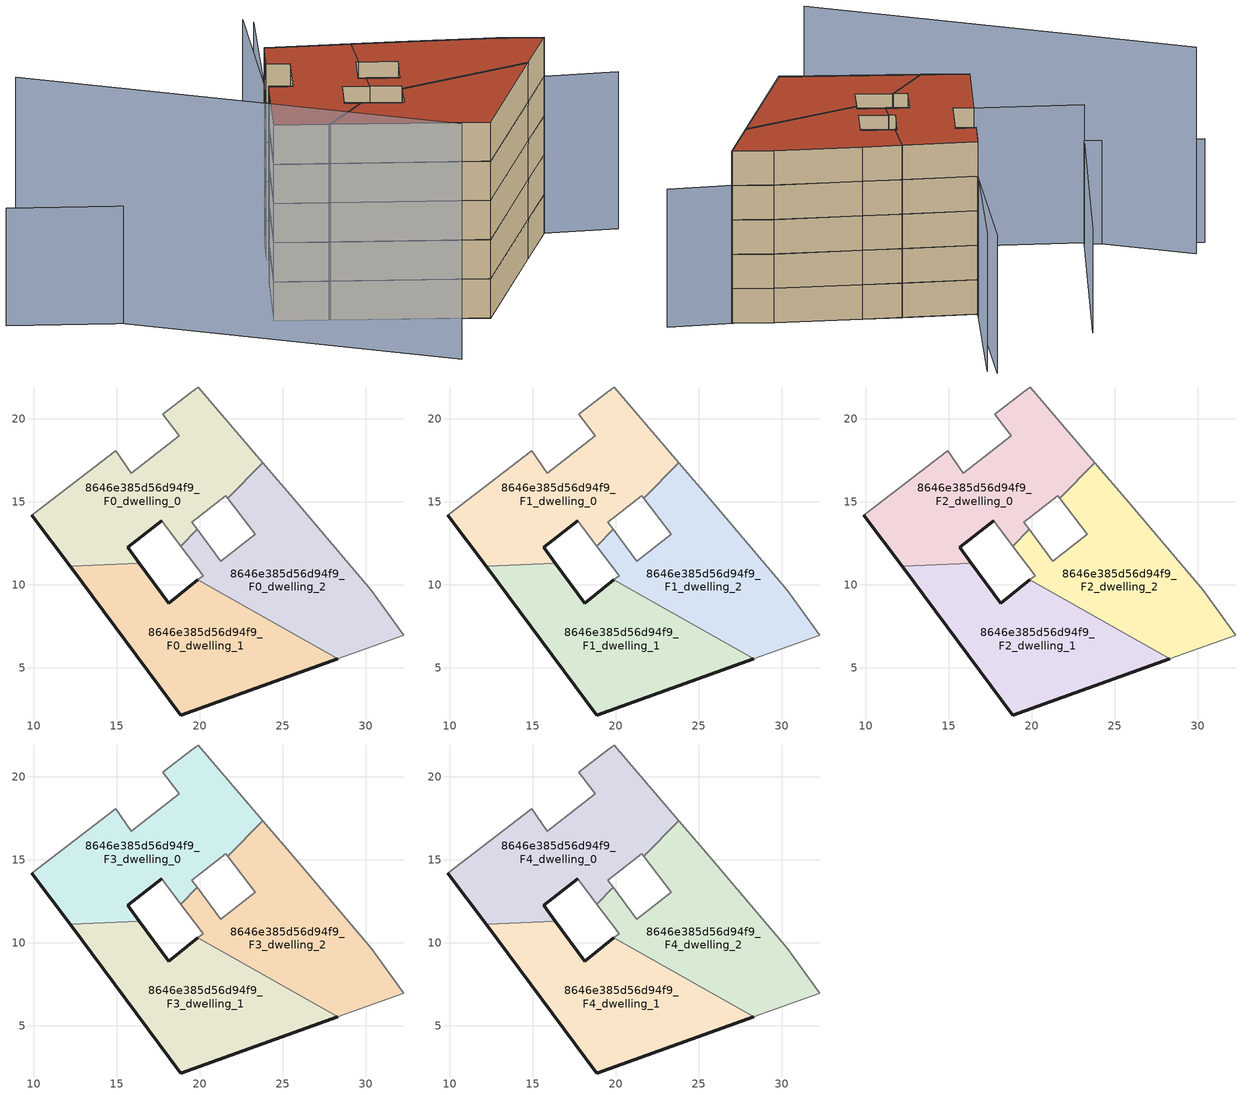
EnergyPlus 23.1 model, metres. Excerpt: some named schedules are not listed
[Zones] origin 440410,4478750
8646e385d56d94f9_F0_dwelling_0
 floor ground (EU_floor_Construction): 19.84,13.33 19.51,13.78 21.56,15.38 21.69,15.21 23.8,17.37 19.89,21.93 19.48,21.61 17.75,20.28 18.78,18.98 15.88,16.73 14.92,18.09 9.86,14.2 12.17,11.1 16.36,11.31 15.65,12.27 17.71,13.86 18.86,12.33 z0
 wall outside (EU_wall_Construction): 17.71,13.86 15.65,12.27 16.36,11.31 / 12.17,11.1 9.86,14.2 z0:3
 wall adiabatic (EU_wall_Construction): 21.69,15.21 21.56,15.38 19.51,13.78 19.84,13.33 / 18.86,12.33 17.71,13.86 / 9.86,14.2 14.92,18.09 15.88,16.73 18.78,18.98 17.75,20.28 19.48,21.61 19.89,21.93 23.8,17.37 z0:3
 wall to 8646e385d56d94f9_F0_dwelling_2 (EU_wall_Construction): 23.8,17.37 21.69,15.21 / 19.84,13.33 18.86,12.33 z0:3
 wall to 8646e385d56d94f9_F0_dwelling_1 (EU_wall_Construction): 16.36,11.31 12.17,11.1 z0:3
8646e385d56d94f9_F0_dwelling_1
 floor ground (EU_floor_Construction): 28.33,5.53 19.88,10.29 18.14,8.9 16.36,11.31 12.17,11.1 18.85,2.14 z0
 wall outside (EU_wall_Construction): 16.36,11.31 18.14,8.9 19.88,10.29 / 28.33,5.53 18.85,2.14 12.17,11.1 z0:3
 wall to 8646e385d56d94f9_F0_dwelling_2 (EU_wall_Construction): 19.88,10.29 28.33,5.53 z0:3
8646e385d56d94f9_F0_dwelling_2
 floor ground (EU_floor_Construction): 32.31,6.95 30.34,9.66 25.83,15.01 23.8,17.37 21.69,15.21 23.34,13.05 21.27,11.42 19.84,13.33 18.86,12.33 20.2,10.55 19.88,10.29 28.33,5.53 z0
 wall adiabatic (EU_wall_Construction): 19.88,10.29 20.2,10.55 18.86,12.33 / 19.84,13.33 21.27,11.42 23.34,13.05 21.69,15.21 / 23.8,17.37 25.83,15.01 30.34,9.66 32.31,6.95 28.33,5.53 z0:3
8646e385d56d94f9_F1_dwelling_0
 floor to 8646e385d56d94f9_F0_dwelling_0 (EU_floor_Construction): 19.84,13.33 19.51,13.78 21.56,15.38 21.69,15.21 23.8,17.37 19.89,21.93 19.48,21.61 17.75,20.28 18.78,18.98 15.88,16.73 14.92,18.09 9.86,14.2 12.17,11.1 16.36,11.31 15.65,12.27 17.71,13.86 18.86,12.33 z3
 wall outside (EU_wall_Construction): 17.71,13.86 15.65,12.27 16.36,11.31 / 12.17,11.1 9.86,14.2 z3:6
 wall adiabatic (EU_wall_Construction): 21.69,15.21 21.56,15.38 19.51,13.78 19.84,13.33 / 18.86,12.33 17.71,13.86 / 9.86,14.2 14.92,18.09 15.88,16.73 18.78,18.98 17.75,20.28 19.48,21.61 19.89,21.93 23.8,17.37 z3:6
 wall to 8646e385d56d94f9_F1_dwelling_2 (EU_wall_Construction): 23.8,17.37 21.69,15.21 / 19.84,13.33 18.86,12.33 z3:6
 wall to 8646e385d56d94f9_F1_dwelling_1 (EU_wall_Construction): 16.36,11.31 12.17,11.1 z3:6
8646e385d56d94f9_F1_dwelling_1
 floor to 8646e385d56d94f9_F0_dwelling_1 (EU_floor_Construction): 28.33,5.53 19.88,10.29 18.14,8.9 16.36,11.31 12.17,11.1 18.85,2.14 z3
 wall outside (EU_wall_Construction): 16.36,11.31 18.14,8.9 19.88,10.29 / 28.33,5.53 18.85,2.14 12.17,11.1 z3:6
 wall to 8646e385d56d94f9_F1_dwelling_2 (EU_wall_Construction): 19.88,10.29 28.33,5.53 z3:6
8646e385d56d94f9_F1_dwelling_2
 floor to 8646e385d56d94f9_F0_dwelling_2 (EU_floor_Construction): 32.31,6.95 30.34,9.66 25.83,15.01 23.8,17.37 21.69,15.21 23.34,13.05 21.27,11.42 19.84,13.33 18.86,12.33 20.2,10.55 19.88,10.29 28.33,5.53 z3
 wall adiabatic (EU_wall_Construction): 19.88,10.29 20.2,10.55 18.86,12.33 / 19.84,13.33 21.27,11.42 23.34,13.05 21.69,15.21 / 23.8,17.37 25.83,15.01 30.34,9.66 32.31,6.95 28.33,5.53 z3:6
8646e385d56d94f9_F2_dwelling_0
 floor to 8646e385d56d94f9_F1_dwelling_0 (EU_floor_Construction): 19.84,13.33 19.51,13.78 21.56,15.38 21.69,15.21 23.8,17.37 19.89,21.93 19.48,21.61 17.75,20.28 18.78,18.98 15.88,16.73 14.92,18.09 9.86,14.2 12.17,11.1 16.36,11.31 15.65,12.27 17.71,13.86 18.86,12.33 z6
 wall outside (EU_wall_Construction): 17.71,13.86 15.65,12.27 16.36,11.31 / 12.17,11.1 9.86,14.2 z6:9
 wall adiabatic (EU_wall_Construction): 21.69,15.21 21.56,15.38 19.51,13.78 19.84,13.33 / 18.86,12.33 17.71,13.86 / 9.86,14.2 14.92,18.09 15.88,16.73 18.78,18.98 17.75,20.28 19.48,21.61 19.89,21.93 23.8,17.37 z6:9
 wall to 8646e385d56d94f9_F2_dwelling_2 (EU_wall_Construction): 23.8,17.37 21.69,15.21 / 19.84,13.33 18.86,12.33 z6:9
 wall to 8646e385d56d94f9_F2_dwelling_1 (EU_wall_Construction): 16.36,11.31 12.17,11.1 z6:9
8646e385d56d94f9_F2_dwelling_1
 floor to 8646e385d56d94f9_F1_dwelling_1 (EU_floor_Construction): 28.33,5.53 19.88,10.29 18.14,8.9 16.36,11.31 12.17,11.1 18.85,2.14 z6
 wall outside (EU_wall_Construction): 16.36,11.31 18.14,8.9 19.88,10.29 / 28.33,5.53 18.85,2.14 12.17,11.1 z6:9
 wall to 8646e385d56d94f9_F2_dwelling_2 (EU_wall_Construction): 19.88,10.29 28.33,5.53 z6:9
8646e385d56d94f9_F2_dwelling_2
 floor to 8646e385d56d94f9_F1_dwelling_2 (EU_floor_Construction): 32.31,6.95 30.34,9.66 25.83,15.01 23.8,17.37 21.69,15.21 23.34,13.05 21.27,11.42 19.84,13.33 18.86,12.33 20.2,10.55 19.88,10.29 28.33,5.53 z6
 wall adiabatic (EU_wall_Construction): 19.88,10.29 20.2,10.55 18.86,12.33 / 19.84,13.33 21.27,11.42 23.34,13.05 21.69,15.21 / 23.8,17.37 25.83,15.01 30.34,9.66 32.31,6.95 28.33,5.53 z6:9
8646e385d56d94f9_F3_dwelling_0
 floor to 8646e385d56d94f9_F2_dwelling_0 (EU_floor_Construction): 19.84,13.33 19.51,13.78 21.56,15.38 21.69,15.21 23.8,17.37 19.89,21.93 19.48,21.61 17.75,20.28 18.78,18.98 15.88,16.73 14.92,18.09 9.86,14.2 12.17,11.1 16.36,11.31 15.65,12.27 17.71,13.86 18.86,12.33 z9
 wall outside (EU_wall_Construction): 17.71,13.86 15.65,12.27 16.36,11.31 / 12.17,11.1 9.86,14.2 z9:12
 wall adiabatic (EU_wall_Construction): 21.69,15.21 21.56,15.38 19.51,13.78 19.84,13.33 / 18.86,12.33 17.71,13.86 / 9.86,14.2 14.92,18.09 15.88,16.73 18.78,18.98 17.75,20.28 19.48,21.61 19.89,21.93 23.8,17.37 z9:12
 wall to 8646e385d56d94f9_F3_dwelling_2 (EU_wall_Construction): 23.8,17.37 21.69,15.21 / 19.84,13.33 18.86,12.33 z9:12
 wall to 8646e385d56d94f9_F3_dwelling_1 (EU_wall_Construction): 16.36,11.31 12.17,11.1 z9:12
8646e385d56d94f9_F3_dwelling_1
 floor to 8646e385d56d94f9_F2_dwelling_1 (EU_floor_Construction): 28.33,5.53 19.88,10.29 18.14,8.9 16.36,11.31 12.17,11.1 18.85,2.14 z9
 wall outside (EU_wall_Construction): 16.36,11.31 18.14,8.9 19.88,10.29 / 28.33,5.53 18.85,2.14 12.17,11.1 z9:12
 wall to 8646e385d56d94f9_F3_dwelling_2 (EU_wall_Construction): 19.88,10.29 28.33,5.53 z9:12
8646e385d56d94f9_F3_dwelling_2
 floor to 8646e385d56d94f9_F2_dwelling_2 (EU_floor_Construction): 32.31,6.95 30.34,9.66 25.83,15.01 23.8,17.37 21.69,15.21 23.34,13.05 21.27,11.42 19.84,13.33 18.86,12.33 20.2,10.55 19.88,10.29 28.33,5.53 z9
 wall adiabatic (EU_wall_Construction): 19.88,10.29 20.2,10.55 18.86,12.33 / 19.84,13.33 21.27,11.42 23.34,13.05 21.69,15.21 / 23.8,17.37 25.83,15.01 30.34,9.66 32.31,6.95 28.33,5.53 z9:12
8646e385d56d94f9_F4_dwelling_0
 floor to 8646e385d56d94f9_F3_dwelling_0 (EU_floor_Construction): 19.84,13.33 19.51,13.78 21.56,15.38 21.69,15.21 23.8,17.37 19.89,21.93 19.48,21.61 17.75,20.28 18.78,18.98 15.88,16.73 14.92,18.09 9.86,14.2 12.17,11.1 16.36,11.31 15.65,12.27 17.71,13.86 18.86,12.33 z12
 wall outside (EU_wall_Construction): 17.71,13.86 15.65,12.27 16.36,11.31 / 12.17,11.1 9.86,14.2 z12:15
 wall adiabatic (EU_wall_Construction): 21.69,15.21 21.56,15.38 19.51,13.78 19.84,13.33 / 18.86,12.33 17.71,13.86 / 9.86,14.2 14.92,18.09 15.88,16.73 18.78,18.98 17.75,20.28 19.48,21.61 19.89,21.93 23.8,17.37 z12:15
 wall to 8646e385d56d94f9_F4_dwelling_2 (EU_wall_Construction): 23.8,17.37 21.69,15.21 / 19.84,13.33 18.86,12.33 z12:15
 wall to 8646e385d56d94f9_F4_dwelling_1 (EU_wall_Construction): 16.36,11.31 12.17,11.1 z12:15
 roof outside (EU_roof_Construction): 19.89,21.93 23.8,17.37 21.69,15.21 21.56,15.38 19.51,13.78 19.84,13.33 18.86,12.33 17.71,13.86 15.65,12.27 16.36,11.31 12.17,11.1 9.86,14.2 14.92,18.09 15.88,16.73 18.78,18.98 17.75,20.28 19.48,21.61 z15
8646e385d56d94f9_F4_dwelling_1
 floor to 8646e385d56d94f9_F3_dwelling_1 (EU_floor_Construction): 28.33,5.53 19.88,10.29 18.14,8.9 16.36,11.31 12.17,11.1 18.85,2.14 z12
 wall outside (EU_wall_Construction): 16.36,11.31 18.14,8.9 19.88,10.29 / 28.33,5.53 18.85,2.14 12.17,11.1 z12:15
 wall to 8646e385d56d94f9_F4_dwelling_2 (EU_wall_Construction): 19.88,10.29 28.33,5.53 z12:15
 roof outside (EU_roof_Construction): 28.33,5.53 18.85,2.14 12.17,11.1 16.36,11.31 18.14,8.9 19.88,10.29 z15
8646e385d56d94f9_F4_dwelling_2
 floor to 8646e385d56d94f9_F3_dwelling_2 (EU_floor_Construction): 32.31,6.95 30.34,9.66 25.83,15.01 23.8,17.37 21.69,15.21 23.34,13.05 21.27,11.42 19.84,13.33 18.86,12.33 20.2,10.55 19.88,10.29 28.33,5.53 z12
 wall adiabatic (EU_wall_Construction): 19.88,10.29 20.2,10.55 18.86,12.33 / 19.84,13.33 21.27,11.42 23.34,13.05 21.69,15.21 / 23.8,17.37 25.83,15.01 30.34,9.66 32.31,6.95 28.33,5.53 z12:15
 roof outside (EU_roof_Construction): 25.83,15.01 30.34,9.66 32.31,6.95 28.33,5.53 19.88,10.29 20.2,10.55 18.86,12.33 19.84,13.33 21.27,11.42 23.34,13.05 21.69,15.21 23.8,17.37 z15
shading: 0.89,29.72 12.24,-0.02 z0:18; 35.81,3.16 19.14,21.19 / 19.14,21.19 27.98,29.36 / 28.12,28.52 10.01,14.01 / 10.01,14.01 4.21,21.26 z0:12; 17.54,31.33 4.46,21.45 / 4.46,21.45 -1.27,29.03 z0:9
[Building]
EU S2 Campaign: North Axis=0; Terrain=City; Solar Distribution=FullExterior
[Site:Location]
Madrid: Latitude=40.5; Longitude=-3.5; Time Zone=1; Elevation=609
[SizingPeriod:WeatherFileDays]
AnnualSizingPeriod: Begin Month=1; Begin Day of Month=1; End Month=12; End Day of Month=31; Day of Week for Start Day=Monday; Use Weather File Daylight Saving Period=No; Use Weather File Rain and Snow Indicators=No
[MATERIAL]
EU_InternalMass_Material: Roughness=MediumRough; Thickness=0.1; Conductivity=1; Density=1800; Specific Heat=900; Thermal Absorptance=0.9; Solar Absorptance=0.7; Visible Absorptance=0.7
[MATERIAL:NOMASS] Roughness=MediumRough; Thermal Absorptance=0.9; Solar Absorptance=0.7; Visible Absorptance=0.7
Name | Thermal Resistance
EU_wall_NoMass | 0.419739
EU_roof_NoMass | 0.352165
EU_floor_NoMass | 0.608284
[CONSTRUCTION]
EU_wall_Construction: EU_wall_NoMass
EU_roof_Construction: EU_roof_NoMass
EU_floor_Construction: EU_floor_NoMass
EU_InternalMass_Construction: EU_InternalMass_Material
[ZONE] Type=1; Multiplier=1; Ceiling Height=autocalculate; Floor Area=autocalculate; Part of Total Floor Area=Yes
Name | Volume
8646e385d56d94f9_F0_dwelling_0; 8646e385d56d94f9_F1_dwelling_0; 8646e385d56d94f9_F2_dwelling_0; 8646e385d56d94f9_F3_dwelling_0; 8646e385d56d94f9_F4_dwelling_0 | 203.49
8646e385d56d94f9_F0_dwelling_1; 8646e385d56d94f9_F1_dwelling_1; 8646e385d56d94f9_F2_dwelling_1; 8646e385d56d94f9_F3_dwelling_1; 8646e385d56d94f9_F4_dwelling_1 | 203.479
8646e385d56d94f9_F0_dwelling_2; 8646e385d56d94f9_F1_dwelling_2; 8646e385d56d94f9_F2_dwelling_2; 8646e385d56d94f9_F3_dwelling_2; 8646e385d56d94f9_F4_dwelling_2 | 203.505
[INTERNALMASS] Construction=EU_InternalMass_Construction
Name | Zone or ZoneList | Surface Area
8646e385d56d94f9_F0_dwelling_0_EU_InternalMass | 8646e385d56d94f9_F0_dwelling_0 | 67.8297
8646e385d56d94f9_F0_dwelling_1_EU_InternalMass | 8646e385d56d94f9_F0_dwelling_1 | 67.8264
8646e385d56d94f9_F0_dwelling_2_EU_InternalMass | 8646e385d56d94f9_F0_dwelling_2 | 67.8348
8646e385d56d94f9_F1_dwelling_0_EU_InternalMass | 8646e385d56d94f9_F1_dwelling_0 | 67.8297
8646e385d56d94f9_F1_dwelling_1_EU_InternalMass | 8646e385d56d94f9_F1_dwelling_1 | 67.8264
8646e385d56d94f9_F1_dwelling_2_EU_InternalMass | 8646e385d56d94f9_F1_dwelling_2 | 67.8348
8646e385d56d94f9_F2_dwelling_0_EU_InternalMass | 8646e385d56d94f9_F2_dwelling_0 | 67.8297
8646e385d56d94f9_F2_dwelling_1_EU_InternalMass | 8646e385d56d94f9_F2_dwelling_1 | 67.8264
8646e385d56d94f9_F2_dwelling_2_EU_InternalMass | 8646e385d56d94f9_F2_dwelling_2 | 67.8348
8646e385d56d94f9_F3_dwelling_0_EU_InternalMass | 8646e385d56d94f9_F3_dwelling_0 | 67.8297
8646e385d56d94f9_F3_dwelling_1_EU_InternalMass | 8646e385d56d94f9_F3_dwelling_1 | 67.8264
8646e385d56d94f9_F3_dwelling_2_EU_InternalMass | 8646e385d56d94f9_F3_dwelling_2 | 67.8348
8646e385d56d94f9_F4_dwelling_0_EU_InternalMass | 8646e385d56d94f9_F4_dwelling_0 | 67.8297
8646e385d56d94f9_F4_dwelling_1_EU_InternalMass | 8646e385d56d94f9_F4_dwelling_1 | 67.8264
8646e385d56d94f9_F4_dwelling_2_EU_InternalMass | 8646e385d56d94f9_F4_dwelling_2 | 67.8348
[OTHEREQUIPMENT] Fuel Type=Electricity; Design Level Calculation Method=Watts/Area; Power per Zone Floor Area=1; Fraction Latent=0; Fraction Radiant=0; Fraction Lost=0; Carbon Dioxide Generation Rate=0; EndUse Subcategory=EU_Step8_InternalGains
Name | Zone or ZoneList or Space or SpaceList | Schedule
EU_Step8_InternalGain_8646e385d56d94f9_F0_dwelling_0_f000 | 8646e385d56d94f9_F0_dwelling_0 | EU_Step8_GainSchedule_8646e385d56d94f9_F0_dwelling_0_f000
EU_Step8_InternalGain_8646e385d56d94f9_F0_dwelling_1_f000 | 8646e385d56d94f9_F0_dwelling_1 | EU_Step8_GainSchedule_8646e385d56d94f9_F0_dwelling_1_f000
EU_Step8_InternalGain_8646e385d56d94f9_F0_dwelling_2_f000 | 8646e385d56d94f9_F0_dwelling_2 | EU_Step8_GainSchedule_8646e385d56d94f9_F0_dwelling_2_f000
EU_Step8_InternalGain_8646e385d56d94f9_F1_dwelling_0_f000 | 8646e385d56d94f9_F1_dwelling_0 | EU_Step8_GainSchedule_8646e385d56d94f9_F1_dwelling_0_f000
EU_Step8_InternalGain_8646e385d56d94f9_F1_dwelling_1_f000 | 8646e385d56d94f9_F1_dwelling_1 | EU_Step8_GainSchedule_8646e385d56d94f9_F1_dwelling_1_f000
EU_Step8_InternalGain_8646e385d56d94f9_F1_dwelling_2_f000 | 8646e385d56d94f9_F1_dwelling_2 | EU_Step8_GainSchedule_8646e385d56d94f9_F1_dwelling_2_f000
EU_Step8_InternalGain_8646e385d56d94f9_F2_dwelling_0_f000 | 8646e385d56d94f9_F2_dwelling_0 | EU_Step8_GainSchedule_8646e385d56d94f9_F2_dwelling_0_f000
EU_Step8_InternalGain_8646e385d56d94f9_F2_dwelling_1_f000 | 8646e385d56d94f9_F2_dwelling_1 | EU_Step8_GainSchedule_8646e385d56d94f9_F2_dwelling_1_f000
EU_Step8_InternalGain_8646e385d56d94f9_F2_dwelling_2_f000 | 8646e385d56d94f9_F2_dwelling_2 | EU_Step8_GainSchedule_8646e385d56d94f9_F2_dwelling_2_f000
EU_Step8_InternalGain_8646e385d56d94f9_F3_dwelling_0_f000 | 8646e385d56d94f9_F3_dwelling_0 | EU_Step8_GainSchedule_8646e385d56d94f9_F3_dwelling_0_f000
EU_Step8_InternalGain_8646e385d56d94f9_F3_dwelling_1_f000 | 8646e385d56d94f9_F3_dwelling_1 | EU_Step8_GainSchedule_8646e385d56d94f9_F3_dwelling_1_f000
EU_Step8_InternalGain_8646e385d56d94f9_F3_dwelling_2_f000 | 8646e385d56d94f9_F3_dwelling_2 | EU_Step8_GainSchedule_8646e385d56d94f9_F3_dwelling_2_f000
EU_Step8_InternalGain_8646e385d56d94f9_F4_dwelling_0_f000 | 8646e385d56d94f9_F4_dwelling_0 | EU_Step8_GainSchedule_8646e385d56d94f9_F4_dwelling_0_f000
EU_Step8_InternalGain_8646e385d56d94f9_F4_dwelling_1_f000 | 8646e385d56d94f9_F4_dwelling_1 | EU_Step8_GainSchedule_8646e385d56d94f9_F4_dwelling_1_f000
EU_Step8_InternalGain_8646e385d56d94f9_F4_dwelling_2_f000 | 8646e385d56d94f9_F4_dwelling_2 | EU_Step8_GainSchedule_8646e385d56d94f9_F4_dwelling_2_f000
[ZONEVENTILATION:DESIGNFLOWRATE] Schedule=EU_AlwaysOn; Design Flow Rate Calculation Method=AirChanges/Hour; Air Changes per Hour=0.703302; Ventilation Type=Natural; Fan Pressure Rise=0; Fan Total Efficiency=1; Constant Term Coefficient=1; Temperature Term Coefficient=0; Velocity Term Coefficient=0; Velocity Squared Term Coefficient=0; Minimum Indoor Temperature=-100; Maximum Indoor Temperature=100; Delta Temperature=-100; Minimum Outdoor Temperature=-100; Maximum Outdoor Temperature=100; Maximum Wind Speed=40
Name | Zone or ZoneList or Space or SpaceList
EU_ConstantAir_8646e385d56d94f9_F0_dwelling_0 | 8646e385d56d94f9_F0_dwelling_0
EU_ConstantAir_8646e385d56d94f9_F0_dwelling_1 | 8646e385d56d94f9_F0_dwelling_1
EU_ConstantAir_8646e385d56d94f9_F0_dwelling_2 | 8646e385d56d94f9_F0_dwelling_2
EU_ConstantAir_8646e385d56d94f9_F1_dwelling_0 | 8646e385d56d94f9_F1_dwelling_0
EU_ConstantAir_8646e385d56d94f9_F1_dwelling_1 | 8646e385d56d94f9_F1_dwelling_1
EU_ConstantAir_8646e385d56d94f9_F1_dwelling_2 | 8646e385d56d94f9_F1_dwelling_2
EU_ConstantAir_8646e385d56d94f9_F2_dwelling_0 | 8646e385d56d94f9_F2_dwelling_0
EU_ConstantAir_8646e385d56d94f9_F2_dwelling_1 | 8646e385d56d94f9_F2_dwelling_1
EU_ConstantAir_8646e385d56d94f9_F2_dwelling_2 | 8646e385d56d94f9_F2_dwelling_2
EU_ConstantAir_8646e385d56d94f9_F3_dwelling_0 | 8646e385d56d94f9_F3_dwelling_0
EU_ConstantAir_8646e385d56d94f9_F3_dwelling_1 | 8646e385d56d94f9_F3_dwelling_1
EU_ConstantAir_8646e385d56d94f9_F3_dwelling_2 | 8646e385d56d94f9_F3_dwelling_2
EU_ConstantAir_8646e385d56d94f9_F4_dwelling_0 | 8646e385d56d94f9_F4_dwelling_0
EU_ConstantAir_8646e385d56d94f9_F4_dwelling_1 | 8646e385d56d94f9_F4_dwelling_1
EU_ConstantAir_8646e385d56d94f9_F4_dwelling_2 | 8646e385d56d94f9_F4_dwelling_2
[HVACTEMPLATE:THERMOSTAT] Constant Heating Setpoint=20; Constant Cooling Setpoint=50
EU_HeatOnly_8646e385d56d94f9_F0_dwelling_0; EU_HeatOnly_8646e385d56d94f9_F0_dwelling_1; EU_HeatOnly_8646e385d56d94f9_F0_dwelling_2; EU_HeatOnly_8646e385d56d94f9_F1_dwelling_0; EU_HeatOnly_8646e385d56d94f9_F1_dwelling_1; EU_HeatOnly_8646e385d56d94f9_F1_dwelling_2; EU_HeatOnly_8646e385d56d94f9_F2_dwelling_0; EU_HeatOnly_8646e385d56d94f9_F2_dwelling_1; EU_HeatOnly_8646e385d56d94f9_F2_dwelling_2; EU_HeatOnly_8646e385d56d94f9_F3_dwelling_0; EU_HeatOnly_8646e385d56d94f9_F3_dwelling_1; EU_HeatOnly_8646e385d56d94f9_F3_dwelling_2; EU_HeatOnly_8646e385d56d94f9_F4_dwelling_0; EU_HeatOnly_8646e385d56d94f9_F4_dwelling_1; EU_HeatOnly_8646e385d56d94f9_F4_dwelling_2
